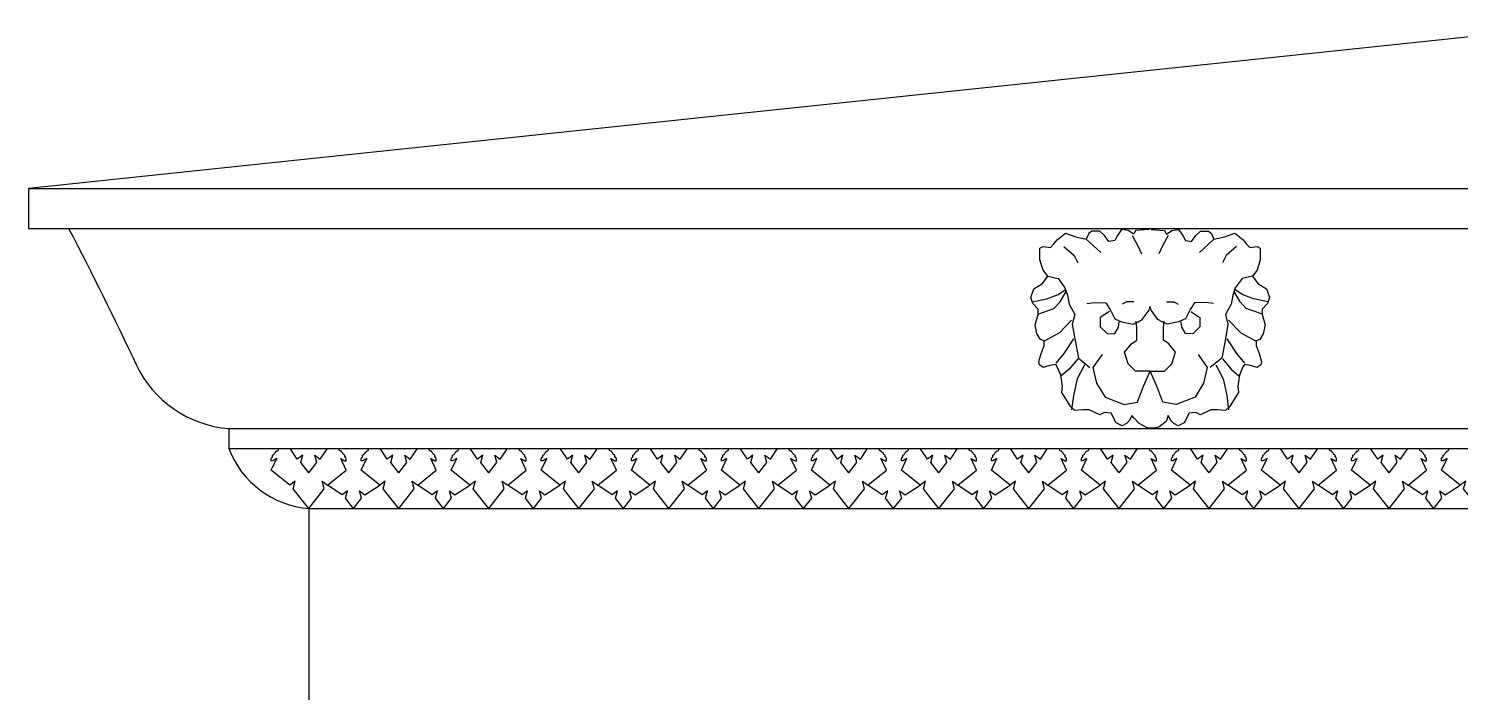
# Model space of a CAD drawing. Extents: x 140 to 2512, y 69 to 3554.
# Drawn here: x 140.4 to 498.2, y 3273.6 to 3439.6 of the extents above; entities that cross this region are included whole.
import ezdxf

# ---------------------------------------------------------------- set-up
doc = ezdxf.new("R2010")
doc.units = 0
doc.header["$LTSCALE"] = 10
doc.header["$MEASUREMENT"] = 0
for name, color, linetype in [('3', 3, 'CONTINUOUS'), ('4', 4, 'CONTINUOUS'), ('7', 7, 'CONTINUOUS'), ('BH', 3, 'CONTINUOUS')]:
    doc.layers.add(name, color=color, linetype=linetype)

msp = doc.modelspace()

# ---------------------------------------------------------------- linework, layer by layer
at = {"layer": '3'}
for points in [[(399.08, 3385.15), (401.67, 3382.87), (402.59, 3381.05)], [(416.17, 3387.92), (417.54, 3385.46), (418.5, 3383.27)], [(425.18, 3387.92), (423.81, 3385.46), (422.85, 3383.27)], [(442.27, 3385.15), (439.68, 3382.87), (438.76, 3381.05)], [(395.13, 3377.7), (397.71, 3377.09), (399.39, 3374.81), (400, 3372.99), (400.45, 3370.71), (401.82, 3368.12), (401.22, 3365.69), (401.82, 3362.04), (402.74, 3357.17), (405.63, 3354.89)], [(446.22, 3377.7), (443.64, 3377.09), (441.96, 3374.81), (441.35, 3372.99), (440.9, 3370.71), (439.53, 3368.12), (440.13, 3365.69), (439.53, 3362.04), (438.61, 3357.17), (435.72, 3354.89)], [(391.17, 3371.31), (394.82, 3372.08), (397.71, 3373.14), (399.54, 3374.36)], [(450.18, 3371.31), (446.53, 3372.08), (443.64, 3373.14), (441.81, 3374.36)], [(392.84, 3368.27), (396.65, 3369.64), (398.17, 3371.31), (399.69, 3373.9)], [(448.51, 3368.27), (444.7, 3369.64), (443.18, 3371.31), (441.66, 3373.9)], [(410.5, 3368.88), (408.22, 3367.36), (408.22, 3365.08), (410.05, 3363.26), (411.87, 3363.41), (412.79, 3364.93), (412.94, 3366.3)], [(430.85, 3368.88), (433.13, 3367.36), (433.13, 3365.08), (431.31, 3363.26), (429.48, 3363.41), (428.57, 3364.93), (428.41, 3366.3)], [(401.06, 3366.75), (398.02, 3363.56), (394.21, 3361.43)], [(408.68, 3358.09), (406.39, 3354.89), (407.31, 3350.94), (409.44, 3347.44), (414.16, 3345.62), (417.51, 3346.23), (419.03, 3350.18), (420.7, 3353.98), (417.05, 3353.98), (415.22, 3355.81), (414.31, 3358.69), (415.98, 3360.82), (417.35, 3361.74), (417.35, 3364.78), (417.2, 3366.45)], [(432.68, 3358.09), (434.96, 3354.89), (434.05, 3350.94), (431.91, 3347.44), (427.19, 3345.62), (423.85, 3346.23), (422.32, 3350.18), (420.65, 3353.98), (424.3, 3353.98), (426.13, 3355.81), (427.04, 3358.69), (425.37, 3360.82), (424, 3361.74), (424, 3364.78), (424.15, 3366.45)], [(440.29, 3366.75), (443.33, 3363.56), (447.14, 3361.43)], [(401.52, 3362.04), (399.08, 3358.39), (397.11, 3355.96)], [(439.83, 3362.04), (442.27, 3358.39), (444.25, 3355.96)], [(402.59, 3357.02), (400.45, 3354.44), (398.48, 3352.76)], [(438.76, 3357.02), (440.9, 3354.44), (442.88, 3352.76)], [(404.26, 3355.5), (402.43, 3352), (401.52, 3347.9), (401.06, 3344.25)], [(437.09, 3355.5), (438.92, 3352), (439.83, 3347.9), (440.29, 3344.25)]]:
    msp.add_lwpolyline(points, dxfattribs=at)
at = {"layer": '4'}
msp.add_line((140.4, 3399.61), (1555.6, 3399.61), dxfattribs=at)
msp.add_lwpolyline([(520.4, 3439.61), (140.4, 3399.61), (140.4, 3389.61), (150.4, 3389.61, -0.01106), (167.25, 3355.64, 0.269558), (190.4, 3339.61), (190.4, 3334.61, 0.287592), (210.4, 3319.61), (210.4, 3269.61, 0.246886), (217.42, 3260.13, -0.323386), (220.4, 3254.61), (385.4, 3254.61)], format="xyb", dxfattribs=at)
at = {"layer": '7'}
for p, q in [((150.4, 3389.61), (1554.54, 3389.61)), ((190.4, 3339.61), (1542.02, 3339.61)), ((190.4, 3334.61), (1541.09, 3334.61)), ((210.4, 3319.61), (1538.47, 3319.61))]:
    msp.add_line(p, q, dxfattribs=at)
for points in [[(432.98, 3383.63), (436.63, 3386.98), (439.22, 3387.58), (441.81, 3388.5), (443.94, 3386.82), (444.7, 3385.76), (445.62, 3384.85), (447.44, 3385.15), (448.2, 3384.7), (448.2, 3381.81), (447.44, 3379.22), (446.22, 3377.7), (447.59, 3375.88), (449.73, 3374.51), (450.49, 3372.38), (450.03, 3370.86), (448.66, 3369.49), (448.66, 3368.12), (449.42, 3365.54), (448.96, 3363.26), (448.05, 3361.89), (447.14, 3361.58), (447.14, 3360.37), (447.9, 3358.39), (448.51, 3356.41), (448.36, 3355.5), (447.44, 3354.89), (445.77, 3355.35), (444.25, 3355.65), (443.79, 3354.89), (443.03, 3352.92), (442.57, 3350.18), (442.72, 3348.66), (441.35, 3346.38), (440.59, 3345.16), (439.53, 3344.1), (437.55, 3344.25), (435.87, 3344.25), (433.28, 3343.03), (432.07, 3343.64), (430.39, 3343.49), (429.17, 3341.06), (427.65, 3340.3), (426.59, 3340.9), (425.82, 3341.66), (425.22, 3342.88), (424.66, 3341.36), (422.89, 3339.99), (421.48, 3339.69), (419.9, 3339.8), (417.96, 3340.9), (416.59, 3342.27), (416.13, 3342.88), (415.53, 3341.66), (414.76, 3340.9), (413.7, 3340.3), (412.18, 3341.06), (410.96, 3343.49), (409.28, 3343.64), (408.07, 3343.03), (405.48, 3344.25), (403.8, 3344.25), (401.82, 3344.1), (400.76, 3345.16), (400, 3346.38), (398.63, 3348.66), (398.78, 3350.18), (398.32, 3352.92), (397.56, 3354.89), (397.11, 3355.65), (395.58, 3355.35), (393.91, 3354.89), (393, 3355.5), (392.84, 3356.41), (393.45, 3358.39), (394.21, 3360.37), (394.21, 3361.58), (393.3, 3361.89), (392.39, 3363.26), (391.93, 3365.54), (392.69, 3368.12), (392.69, 3369.49), (391.32, 3370.86), (390.86, 3372.38), (391.63, 3374.51), (393.76, 3375.88), (395.13, 3377.7), (393.91, 3379.22), (393.15, 3381.81), (393.15, 3384.7), (393.91, 3385.15), (395.74, 3384.85), (396.65, 3385.76), (397.41, 3386.82), (399.54, 3388.5), (402.13, 3387.58), (404.72, 3386.98), (408.37, 3383.63)], [(420.4, 3389.41), (417.05, 3389.11), (416.59, 3388.19), (415.22, 3389.11), (413.55, 3389.41), (412.48, 3387.89), (411.87, 3386.67), (410.35, 3386.37), (409.28, 3387.89), (408.07, 3388.95), (406.09, 3388.95), (405.33, 3388.35), (404.72, 3386.98)], [(420.95, 3389.41), (424.3, 3389.11), (424.76, 3388.19), (426.13, 3389.11), (427.8, 3389.41), (428.87, 3387.89), (429.48, 3386.67), (431, 3386.37), (432.07, 3387.89), (433.28, 3388.95), (435.26, 3388.95), (436.02, 3388.35), (436.63, 3386.98)], [(404.87, 3370.86), (406.7, 3371.16), (409.59, 3371.01), (410.65, 3369.34), (411.87, 3367.06), (413.55, 3366.3), (416.44, 3365.69), (417.66, 3366.3), (418.72, 3366.91), (420.4, 3369.19), (420.68, 3370.2)], [(416.59, 3371.31), (414.76, 3371.31), (413.7, 3370.71)], [(436.48, 3370.86), (434.65, 3371.16), (431.76, 3371.01), (430.7, 3369.34), (429.48, 3367.06), (427.8, 3366.3), (424.91, 3365.69), (423.69, 3366.3), (422.63, 3366.91), (420.95, 3369.19), (420.68, 3370.2)], [(424.76, 3371.31), (426.59, 3371.31), (427.65, 3370.71)]]:
    msp.add_lwpolyline(points, dxfattribs=at)
at = {"layer": 'BH'}
for points in [[(210.4, 3319.61), (206.53, 3324.56), (207.04, 3326.44), (205.67, 3325.41), (201.03, 3329.18), (202.39, 3332.08), (201.37, 3331.57), (201.2, 3331.57), (201.03, 3331.57), (201.03, 3331.74), (201.03, 3332.08), (201.2, 3332.42), (201.37, 3332.42), (201.37, 3332.59), (201.37, 3332.76), (201.37, 3332.94), (201.71, 3333.11), (201.88, 3333.45), (202.22, 3333.79), (202.22, 3333.96), (202.39, 3333.96), (202.74, 3334.13), (202.91, 3334.64)], [(210.4, 3328.54), (208.4, 3331.1), (208.91, 3332.98), (207.54, 3331.96), (205.74, 3334.61)], [(210.4, 3319.61), (214.28, 3324.56), (213.76, 3326.44), (215.13, 3325.41), (219.78, 3329.18), (218.41, 3332.08), (219.43, 3331.57), (219.6, 3331.57), (219.78, 3331.57), (219.78, 3331.74), (219.78, 3332.08), (219.6, 3332.42), (219.43, 3332.42), (219.43, 3332.59), (219.43, 3332.76), (219.43, 3332.94), (219.09, 3333.11), (218.92, 3333.45), (218.58, 3333.79), (218.58, 3333.96), (218.41, 3333.96), (218.07, 3334.13), (217.89, 3334.64)], [(210.4, 3328.54), (212.4, 3331.1), (211.89, 3332.98), (213.26, 3331.96), (215.06, 3334.61)], [(232.9, 3319.61), (229.03, 3324.56), (229.54, 3326.44), (228.17, 3325.41), (223.53, 3329.18), (224.89, 3332.08), (223.87, 3331.57), (223.7, 3331.57), (223.53, 3331.57), (223.53, 3331.74), (223.53, 3332.08), (223.7, 3332.42), (223.87, 3332.42), (223.87, 3332.59), (223.87, 3332.76), (223.87, 3332.94), (224.21, 3333.11), (224.38, 3333.45), (224.72, 3333.79), (224.72, 3333.96), (224.89, 3333.96), (225.24, 3334.13), (225.41, 3334.64)], [(232.9, 3328.54), (230.9, 3331.1), (231.41, 3332.98), (230.04, 3331.96), (228.24, 3334.61)], [(232.9, 3319.61), (236.78, 3324.56), (236.26, 3326.44), (237.63, 3325.41), (242.28, 3329.18), (240.91, 3332.08), (241.93, 3331.57), (242.1, 3331.57), (242.28, 3331.57), (242.28, 3331.74), (242.28, 3332.08), (242.1, 3332.42), (241.93, 3332.42), (241.93, 3332.59), (241.93, 3332.76), (241.93, 3332.94), (241.59, 3333.11), (241.42, 3333.45), (241.08, 3333.79), (241.08, 3333.96), (240.91, 3333.96), (240.57, 3334.13), (240.39, 3334.64)], [(232.9, 3328.54), (234.9, 3331.1), (234.39, 3332.98), (235.76, 3331.96), (237.56, 3334.61)], [(255.4, 3319.61), (251.53, 3324.56), (252.04, 3326.44), (250.67, 3325.41), (246.03, 3329.18), (247.39, 3332.08), (246.37, 3331.57), (246.2, 3331.57), (246.03, 3331.57), (246.03, 3331.74), (246.03, 3332.08), (246.2, 3332.42), (246.37, 3332.42), (246.37, 3332.59), (246.37, 3332.76), (246.37, 3332.94), (246.71, 3333.11), (246.88, 3333.45), (247.22, 3333.79), (247.22, 3333.96), (247.39, 3333.96), (247.74, 3334.13), (247.91, 3334.64)], [(255.4, 3328.54), (253.4, 3331.1), (253.91, 3332.98), (252.54, 3331.96), (250.74, 3334.61)], [(255.4, 3319.61), (259.28, 3324.56), (258.76, 3326.44), (260.13, 3325.41), (264.78, 3329.18), (263.41, 3332.08), (264.43, 3331.57), (264.6, 3331.57), (264.78, 3331.57), (264.78, 3331.74), (264.78, 3332.08), (264.6, 3332.42), (264.43, 3332.42), (264.43, 3332.59), (264.43, 3332.76), (264.43, 3332.94), (264.09, 3333.11), (263.92, 3333.45), (263.58, 3333.79), (263.58, 3333.96), (263.41, 3333.96), (263.07, 3334.13), (262.89, 3334.64)], [(255.4, 3328.54), (257.4, 3331.1), (256.89, 3332.98), (258.26, 3331.96), (260.06, 3334.61)], [(277.9, 3319.61), (274.03, 3324.56), (274.54, 3326.44), (273.17, 3325.41), (268.53, 3329.18), (269.89, 3332.08), (268.87, 3331.57), (268.7, 3331.57), (268.53, 3331.57), (268.53, 3331.74), (268.53, 3332.08), (268.7, 3332.42), (268.87, 3332.42), (268.87, 3332.59), (268.87, 3332.76), (268.87, 3332.94), (269.21, 3333.11), (269.38, 3333.45), (269.72, 3333.79), (269.72, 3333.96), (269.89, 3333.96), (270.24, 3334.13), (270.41, 3334.64)], [(277.9, 3328.54), (275.9, 3331.1), (276.41, 3332.98), (275.04, 3331.96), (273.24, 3334.61)], [(277.9, 3319.61), (281.78, 3324.56), (281.26, 3326.44), (282.63, 3325.41), (287.28, 3329.18), (285.91, 3332.08), (286.93, 3331.57), (287.1, 3331.57), (287.28, 3331.57), (287.28, 3331.74), (287.28, 3332.08), (287.1, 3332.42), (286.93, 3332.42), (286.93, 3332.59), (286.93, 3332.76), (286.93, 3332.94), (286.59, 3333.11), (286.42, 3333.45), (286.08, 3333.79), (286.08, 3333.96), (285.91, 3333.96), (285.57, 3334.13), (285.39, 3334.64)], [(277.9, 3328.54), (279.9, 3331.1), (279.39, 3332.98), (280.76, 3331.96), (282.56, 3334.61)], [(300.4, 3319.61), (296.53, 3324.56), (297.04, 3326.44), (295.67, 3325.41), (291.03, 3329.18), (292.39, 3332.08), (291.37, 3331.57), (291.2, 3331.57), (291.03, 3331.57), (291.03, 3331.74), (291.03, 3332.08), (291.2, 3332.42), (291.37, 3332.42), (291.37, 3332.59), (291.37, 3332.76), (291.37, 3332.94), (291.71, 3333.11), (291.88, 3333.45), (292.22, 3333.79), (292.22, 3333.96), (292.39, 3333.96), (292.74, 3334.13), (292.91, 3334.64)], [(300.4, 3328.54), (298.4, 3331.1), (298.91, 3332.98), (297.54, 3331.96), (295.74, 3334.61)], [(300.4, 3319.61), (304.28, 3324.56), (303.76, 3326.44), (305.13, 3325.41), (309.78, 3329.18), (308.41, 3332.08), (309.43, 3331.57), (309.6, 3331.57), (309.78, 3331.57), (309.78, 3331.74), (309.78, 3332.08), (309.6, 3332.42), (309.43, 3332.42), (309.43, 3332.59), (309.43, 3332.76), (309.43, 3332.94), (309.09, 3333.11), (308.92, 3333.45), (308.58, 3333.79), (308.58, 3333.96), (308.41, 3333.96), (308.07, 3334.13), (307.89, 3334.64)], [(300.4, 3328.54), (302.4, 3331.1), (301.89, 3332.98), (303.26, 3331.96), (305.06, 3334.61)], [(322.9, 3319.61), (319.03, 3324.56), (319.54, 3326.44), (318.17, 3325.41), (313.53, 3329.18), (314.89, 3332.08), (313.87, 3331.57), (313.7, 3331.57), (313.53, 3331.57), (313.53, 3331.74), (313.53, 3332.08), (313.7, 3332.42), (313.87, 3332.42), (313.87, 3332.59), (313.87, 3332.76), (313.87, 3332.94), (314.21, 3333.11), (314.38, 3333.45), (314.72, 3333.79), (314.72, 3333.96), (314.89, 3333.96), (315.24, 3334.13), (315.41, 3334.64)], [(322.9, 3328.54), (320.9, 3331.1), (321.41, 3332.98), (320.04, 3331.96), (318.24, 3334.61)], [(322.9, 3319.61), (326.78, 3324.56), (326.26, 3326.44), (327.63, 3325.41), (332.28, 3329.18), (330.91, 3332.08), (331.93, 3331.57), (332.1, 3331.57), (332.28, 3331.57), (332.28, 3331.74), (332.28, 3332.08), (332.1, 3332.42), (331.93, 3332.42), (331.93, 3332.59), (331.93, 3332.76), (331.93, 3332.94), (331.59, 3333.11), (331.42, 3333.45), (331.08, 3333.79), (331.08, 3333.96), (330.91, 3333.96), (330.57, 3334.13), (330.39, 3334.64)], [(322.9, 3328.54), (324.9, 3331.1), (324.39, 3332.98), (325.76, 3331.96), (327.56, 3334.61)], [(345.4, 3319.61), (341.53, 3324.56), (342.04, 3326.44), (340.67, 3325.41), (336.03, 3329.18), (337.39, 3332.08), (336.37, 3331.57), (336.2, 3331.57), (336.03, 3331.57), (336.03, 3331.74), (336.03, 3332.08), (336.2, 3332.42), (336.37, 3332.42), (336.37, 3332.59), (336.37, 3332.76), (336.37, 3332.94), (336.71, 3333.11), (336.88, 3333.45), (337.22, 3333.79), (337.22, 3333.96), (337.39, 3333.96), (337.74, 3334.13), (337.91, 3334.64)], [(345.4, 3328.54), (343.4, 3331.1), (343.91, 3332.98), (342.54, 3331.96), (340.74, 3334.61)], [(345.4, 3319.61), (349.28, 3324.56), (348.76, 3326.44), (350.13, 3325.41), (354.78, 3329.18), (353.41, 3332.08), (354.43, 3331.57), (354.6, 3331.57), (354.78, 3331.57), (354.78, 3331.74), (354.78, 3332.08), (354.6, 3332.42), (354.43, 3332.42), (354.43, 3332.59), (354.43, 3332.76), (354.43, 3332.94), (354.09, 3333.11), (353.92, 3333.45), (353.58, 3333.79), (353.58, 3333.96), (353.41, 3333.96), (353.07, 3334.13), (352.89, 3334.64)], [(345.4, 3328.54), (347.4, 3331.1), (346.89, 3332.98), (348.26, 3331.96), (350.06, 3334.61)], [(367.9, 3319.61), (364.03, 3324.56), (364.54, 3326.44), (363.17, 3325.41), (358.53, 3329.18), (359.89, 3332.08), (358.87, 3331.57), (358.7, 3331.57), (358.53, 3331.57), (358.53, 3331.74), (358.53, 3332.08), (358.7, 3332.42), (358.87, 3332.42), (358.87, 3332.59), (358.87, 3332.76), (358.87, 3332.94), (359.21, 3333.11), (359.38, 3333.45), (359.72, 3333.79), (359.72, 3333.96), (359.89, 3333.96), (360.24, 3334.13), (360.41, 3334.64)], [(367.9, 3328.54), (365.9, 3331.1), (366.41, 3332.98), (365.04, 3331.96), (363.24, 3334.61)], [(367.9, 3319.61), (371.78, 3324.56), (371.26, 3326.44), (372.63, 3325.41), (377.28, 3329.18), (375.91, 3332.08), (376.93, 3331.57), (377.1, 3331.57), (377.28, 3331.57), (377.28, 3331.74), (377.28, 3332.08), (377.1, 3332.42), (376.93, 3332.42), (376.93, 3332.59), (376.93, 3332.76), (376.93, 3332.94), (376.59, 3333.11), (376.42, 3333.45), (376.08, 3333.79), (376.08, 3333.96), (375.91, 3333.96), (375.57, 3334.13), (375.39, 3334.64)], [(367.9, 3328.54), (369.9, 3331.1), (369.39, 3332.98), (370.76, 3331.96), (372.56, 3334.61)], [(390.4, 3319.61), (386.53, 3324.56), (387.04, 3326.44), (385.67, 3325.41), (381.03, 3329.18), (382.39, 3332.08), (381.37, 3331.57), (381.2, 3331.57), (381.03, 3331.57), (381.03, 3331.74), (381.03, 3332.08), (381.2, 3332.42), (381.37, 3332.42), (381.37, 3332.59), (381.37, 3332.76), (381.37, 3332.94), (381.71, 3333.11), (381.88, 3333.45), (382.22, 3333.79), (382.22, 3333.96), (382.39, 3333.96), (382.74, 3334.13), (382.91, 3334.64)], [(390.4, 3328.54), (388.4, 3331.1), (388.91, 3332.98), (387.54, 3331.96), (385.74, 3334.61)], [(390.4, 3319.61), (394.28, 3324.56), (393.76, 3326.44), (395.13, 3325.41), (399.78, 3329.18), (398.41, 3332.08), (399.43, 3331.57), (399.6, 3331.57), (399.78, 3331.57), (399.78, 3331.74), (399.78, 3332.08), (399.6, 3332.42), (399.43, 3332.42), (399.43, 3332.59), (399.43, 3332.76), (399.43, 3332.94), (399.09, 3333.11), (398.92, 3333.45), (398.58, 3333.79), (398.58, 3333.96), (398.41, 3333.96), (398.07, 3334.13), (397.89, 3334.64)], [(390.4, 3328.54), (392.4, 3331.1), (391.89, 3332.98), (393.26, 3331.96), (395.06, 3334.61)], [(412.9, 3319.61), (409.03, 3324.56), (409.54, 3326.44), (408.17, 3325.41), (403.53, 3329.18), (404.89, 3332.08), (403.87, 3331.57), (403.7, 3331.57), (403.53, 3331.57), (403.53, 3331.74), (403.53, 3332.08), (403.7, 3332.42), (403.87, 3332.42), (403.87, 3332.59), (403.87, 3332.76), (403.87, 3332.94), (404.21, 3333.11), (404.38, 3333.45), (404.72, 3333.79), (404.72, 3333.96), (404.89, 3333.96), (405.24, 3334.13), (405.41, 3334.64)], [(412.9, 3328.54), (410.9, 3331.1), (411.41, 3332.98), (410.04, 3331.96), (408.24, 3334.61)], [(412.9, 3319.61), (416.78, 3324.56), (416.26, 3326.44), (417.63, 3325.41), (422.28, 3329.18), (420.91, 3332.08), (421.93, 3331.57), (422.1, 3331.57), (422.28, 3331.57), (422.28, 3331.74), (422.28, 3332.08), (422.1, 3332.42), (421.93, 3332.42), (421.93, 3332.59), (421.93, 3332.76), (421.93, 3332.94), (421.59, 3333.11), (421.42, 3333.45), (421.08, 3333.79), (421.08, 3333.96), (420.91, 3333.96), (420.57, 3334.13), (420.39, 3334.64)], [(412.9, 3328.54), (414.9, 3331.1), (414.39, 3332.98), (415.76, 3331.96), (417.56, 3334.61)], [(435.4, 3319.61), (431.53, 3324.56), (432.04, 3326.44), (430.67, 3325.41), (426.03, 3329.18), (427.39, 3332.08), (426.37, 3331.57), (426.2, 3331.57), (426.03, 3331.57), (426.03, 3331.74), (426.03, 3332.08), (426.2, 3332.42), (426.37, 3332.42), (426.37, 3332.59), (426.37, 3332.76), (426.37, 3332.94), (426.71, 3333.11), (426.88, 3333.45), (427.22, 3333.79), (427.22, 3333.96), (427.39, 3333.96), (427.74, 3334.13), (427.91, 3334.64)], [(435.4, 3328.54), (433.4, 3331.1), (433.91, 3332.98), (432.54, 3331.96), (430.74, 3334.61)], [(435.4, 3319.61), (439.28, 3324.56), (438.76, 3326.44), (440.13, 3325.41), (444.78, 3329.18), (443.41, 3332.08), (444.43, 3331.57), (444.6, 3331.57), (444.78, 3331.57), (444.78, 3331.74), (444.78, 3332.08), (444.6, 3332.42), (444.43, 3332.42), (444.43, 3332.59), (444.43, 3332.76), (444.43, 3332.94), (444.09, 3333.11), (443.92, 3333.45), (443.58, 3333.79), (443.58, 3333.96), (443.41, 3333.96), (443.07, 3334.13), (442.89, 3334.64)], [(435.4, 3328.54), (437.4, 3331.1), (436.89, 3332.98), (438.26, 3331.96), (440.06, 3334.61)], [(457.9, 3319.61), (454.03, 3324.56), (454.54, 3326.44), (453.17, 3325.41), (448.53, 3329.18), (449.89, 3332.08), (448.87, 3331.57), (448.7, 3331.57), (448.53, 3331.57), (448.53, 3331.74), (448.53, 3332.08), (448.7, 3332.42), (448.87, 3332.42), (448.87, 3332.59), (448.87, 3332.76), (448.87, 3332.94), (449.21, 3333.11), (449.38, 3333.45), (449.72, 3333.79), (449.72, 3333.96), (449.89, 3333.96), (450.24, 3334.13), (450.41, 3334.64)], [(457.9, 3328.54), (455.9, 3331.1), (456.41, 3332.98), (455.04, 3331.96), (453.24, 3334.61)], [(457.9, 3319.61), (461.78, 3324.56), (461.26, 3326.44), (462.63, 3325.41), (467.28, 3329.18), (465.91, 3332.08), (466.93, 3331.57), (467.1, 3331.57), (467.28, 3331.57), (467.28, 3331.74), (467.28, 3332.08), (467.1, 3332.42), (466.93, 3332.42), (466.93, 3332.59), (466.93, 3332.76), (466.93, 3332.94), (466.59, 3333.11), (466.42, 3333.45), (466.08, 3333.79), (466.08, 3333.96), (465.91, 3333.96), (465.57, 3334.13), (465.39, 3334.64)], [(457.9, 3328.54), (459.9, 3331.1), (459.39, 3332.98), (460.76, 3331.96), (462.56, 3334.61)], [(480.4, 3319.61), (476.53, 3324.56), (477.04, 3326.44), (475.67, 3325.41), (471.03, 3329.18), (472.39, 3332.08), (471.37, 3331.57), (471.2, 3331.57), (471.03, 3331.57), (471.03, 3331.74), (471.03, 3332.08), (471.2, 3332.42), (471.37, 3332.42), (471.37, 3332.59), (471.37, 3332.76), (471.37, 3332.94), (471.71, 3333.11), (471.88, 3333.45), (472.22, 3333.79), (472.22, 3333.96), (472.39, 3333.96), (472.74, 3334.13), (472.91, 3334.64)], [(480.4, 3328.54), (478.4, 3331.1), (478.91, 3332.98), (477.54, 3331.96), (475.74, 3334.61)], [(480.4, 3319.61), (484.28, 3324.56), (483.76, 3326.44), (485.13, 3325.41), (489.78, 3329.18), (488.41, 3332.08), (489.43, 3331.57), (489.6, 3331.57), (489.78, 3331.57), (489.78, 3331.74), (489.78, 3332.08), (489.6, 3332.42), (489.43, 3332.42), (489.43, 3332.59), (489.43, 3332.76), (489.43, 3332.94), (489.09, 3333.11), (488.92, 3333.45), (488.58, 3333.79), (488.58, 3333.96), (488.41, 3333.96), (488.07, 3334.13), (487.89, 3334.64)], [(480.4, 3328.54), (482.4, 3331.1), (481.89, 3332.98), (483.26, 3331.96), (485.06, 3334.61)], [(502.9, 3319.61), (499.03, 3324.56), (499.54, 3326.44), (498.17, 3325.41), (493.53, 3329.18), (494.89, 3332.08), (493.87, 3331.57), (493.7, 3331.57), (493.53, 3331.57), (493.53, 3331.74), (493.53, 3332.08), (493.7, 3332.42), (493.87, 3332.42), (493.87, 3332.59), (493.87, 3332.76), (493.87, 3332.94), (494.21, 3333.11), (494.38, 3333.45), (494.72, 3333.79), (494.72, 3333.96), (494.89, 3333.96), (495.24, 3334.13), (495.41, 3334.64)], [(221.58, 3319.61), (219.58, 3322.17), (220.09, 3324.05), (218.73, 3323.02), (215.13, 3325.41)], [(221.58, 3319.61), (223.59, 3322.17), (223.07, 3324.05), (224.44, 3323.02), (228.17, 3325.41)], [(244.08, 3319.61), (242.08, 3322.17), (242.59, 3324.05), (241.23, 3323.02), (237.63, 3325.41)], [(244.08, 3319.61), (246.09, 3322.17), (245.57, 3324.05), (246.94, 3323.02), (250.67, 3325.41)], [(266.58, 3319.61), (264.58, 3322.17), (265.09, 3324.05), (263.73, 3323.02), (260.13, 3325.41)], [(266.58, 3319.61), (268.59, 3322.17), (268.07, 3324.05), (269.44, 3323.02), (273.17, 3325.41)], [(289.08, 3319.61), (287.08, 3322.17), (287.59, 3324.05), (286.23, 3323.02), (282.63, 3325.41)], [(289.08, 3319.61), (291.09, 3322.17), (290.57, 3324.05), (291.94, 3323.02), (295.67, 3325.41)], [(311.58, 3319.61), (309.58, 3322.17), (310.09, 3324.05), (308.73, 3323.02), (305.13, 3325.41)], [(311.58, 3319.61), (313.59, 3322.17), (313.07, 3324.05), (314.44, 3323.02), (318.17, 3325.41)], [(334.08, 3319.61), (332.08, 3322.17), (332.59, 3324.05), (331.23, 3323.02), (327.63, 3325.41)], [(334.08, 3319.61), (336.09, 3322.17), (335.57, 3324.05), (336.94, 3323.02), (340.67, 3325.41)], [(356.58, 3319.61), (354.58, 3322.17), (355.09, 3324.05), (353.73, 3323.02), (350.13, 3325.41)], [(356.58, 3319.61), (358.59, 3322.17), (358.07, 3324.05), (359.44, 3323.02), (363.17, 3325.41)], [(379.08, 3319.61), (377.08, 3322.17), (377.59, 3324.05), (376.23, 3323.02), (372.63, 3325.41)], [(379.08, 3319.61), (381.09, 3322.17), (380.57, 3324.05), (381.94, 3323.02), (385.67, 3325.41)], [(401.58, 3319.61), (399.58, 3322.17), (400.09, 3324.05), (398.73, 3323.02), (395.13, 3325.41)], [(401.58, 3319.61), (403.59, 3322.17), (403.07, 3324.05), (404.44, 3323.02), (408.17, 3325.41)], [(424.08, 3319.61), (422.08, 3322.17), (422.59, 3324.05), (421.23, 3323.02), (417.63, 3325.41)], [(424.08, 3319.61), (426.09, 3322.17), (425.57, 3324.05), (426.94, 3323.02), (430.67, 3325.41)], [(446.58, 3319.61), (444.58, 3322.17), (445.09, 3324.05), (443.73, 3323.02), (440.13, 3325.41)], [(446.58, 3319.61), (448.59, 3322.17), (448.07, 3324.05), (449.44, 3323.02), (453.17, 3325.41)], [(469.08, 3319.61), (467.08, 3322.17), (467.59, 3324.05), (466.23, 3323.02), (462.63, 3325.41)], [(469.08, 3319.61), (471.09, 3322.17), (470.57, 3324.05), (471.94, 3323.02), (475.67, 3325.41)], [(491.58, 3319.61), (489.58, 3322.17), (490.09, 3324.05), (488.73, 3323.02), (485.13, 3325.41)], [(491.58, 3319.61), (493.59, 3322.17), (493.07, 3324.05), (494.44, 3323.02), (498.17, 3325.41)]]:
    msp.add_lwpolyline(points, dxfattribs=at)

doc.saveas('drawing.dxf')
